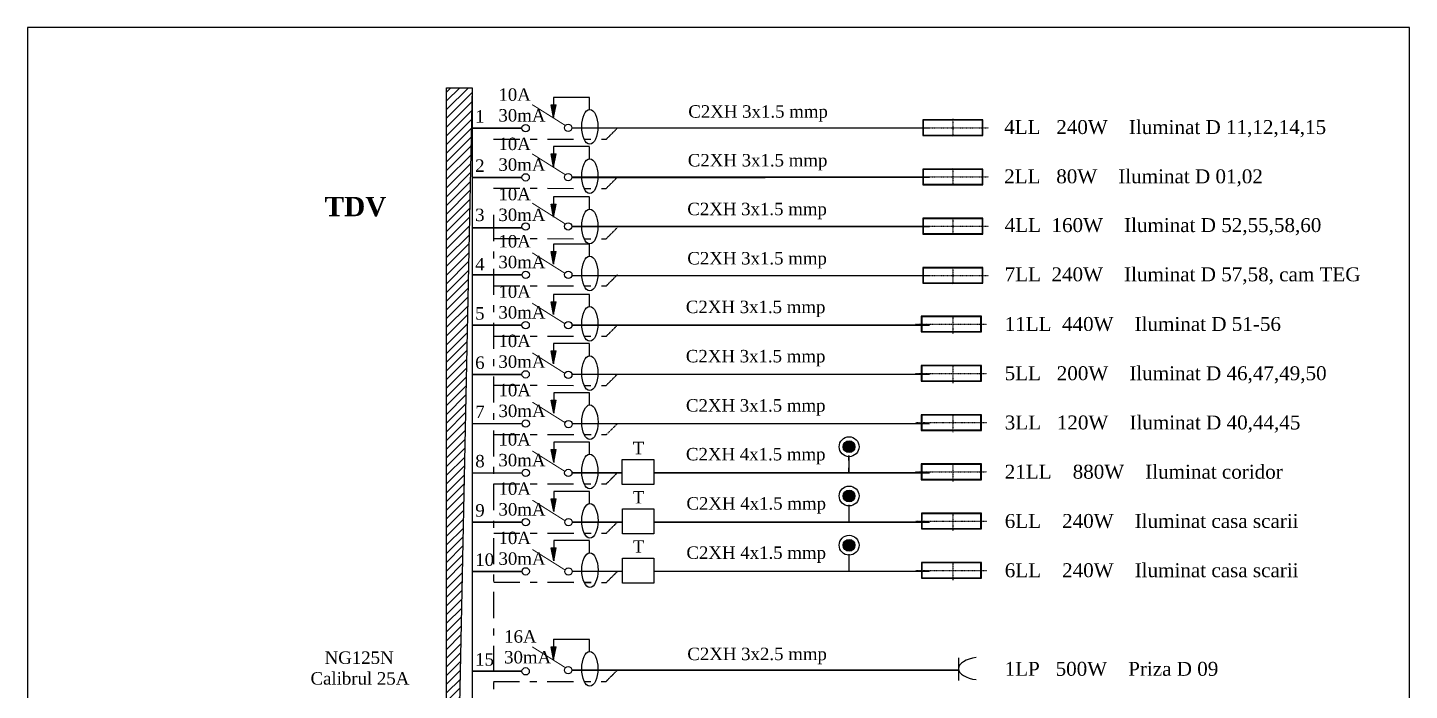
# Model space of a CAD drawing. Header units: inches. Extents: x -369701 to 85886, y 28217 to 66726.
# Drawn here: x -314203 to -300187, y 39575 to 46304 of the extents above; entities that cross this region are included whole.
import ezdxf

# ---------------------------------------------------------------- set-up
doc = ezdxf.new("R2010")
doc.units = ezdxf.units.IN
doc.header["$MEASUREMENT"] = 0
for name, pattern in [('DASHDOTX2', [50.8, 25.4, -12.7, 0, -12.7]), ('DOUBLE_DASHED', [1.093611, 0.529167, -0.211667, 0.141111, -0.211667]), ('VERDECKT2_S2', [0.135, 0.1, -0.035])]:
    doc.linetypes.add(name, pattern=pattern)
doc.layers.add('Circuite', color=7, linetype='Continuous', lineweight=25)
doc.layers.add('Circuite incendiu', color=1, linetype='Continuous', lineweight=25)
doc.layers.add('circuite iluminat normal', color=7, linetype='Continuous')
doc.layers.add('ELECTRICAL', color=7, linetype='Continuous')
doc.styles.get("Standard").update_dxf_attribs({"font": 'arial.ttf'})

msp = doc.modelspace()

# ---------------------------------------------------------------- hatches: boundary and pattern name
at = {"layer": 'Circuite', "linetype": 'Continuous'}
h = msp.add_hatch(color=256, dxfattribs=at)
h.paths.add_polyline_path([(-308867, 45391), (-308867, 45521), (-308893, 45521)])
h.paths.add_polyline_path([(-308841, 45521), (-308867, 45521), (-308867, 45391)])
h = msp.add_hatch(color=256, dxfattribs=at)
h.paths.add_polyline_path([(-308867, 45391), (-308867, 45521), (-308893, 45521)])
h.paths.add_polyline_path([(-308841, 45521), (-308867, 45521), (-308867, 45391)])
h = msp.add_hatch(color=256, dxfattribs=at)
h.paths.add_polyline_path([(-308867, 44891), (-308867, 45021), (-308893, 45021)])
h.paths.add_polyline_path([(-308841, 45021), (-308867, 45021), (-308867, 44891)])
h = msp.add_hatch(color=256, dxfattribs=at)
h.paths.add_polyline_path([(-308867, 44891), (-308867, 45021), (-308893, 45021)])
h.paths.add_polyline_path([(-308841, 45021), (-308867, 45021), (-308867, 44891)])
h = msp.add_hatch(color=256, dxfattribs=at)
h.paths.add_polyline_path([(-308867, 44380), (-308867, 44510), (-308893, 44510)])
h.paths.add_polyline_path([(-308841, 44510), (-308867, 44510), (-308867, 44380)])
h = msp.add_hatch(color=256, dxfattribs=at)
h.paths.add_polyline_path([(-308867, 44380), (-308867, 44510), (-308893, 44510)])
h.paths.add_polyline_path([(-308841, 44510), (-308867, 44510), (-308867, 44380)])
h = msp.add_hatch(color=256, dxfattribs=at)
h.paths.add_polyline_path([(-308867, 43902), (-308867, 44031), (-308893, 44031)])
h.paths.add_polyline_path([(-308841, 44031), (-308867, 44031), (-308867, 43902)])
h = msp.add_hatch(color=256, dxfattribs=at)
h.paths.add_polyline_path([(-308867, 43902), (-308867, 44031), (-308893, 44031)])
h.paths.add_polyline_path([(-308841, 44031), (-308867, 44031), (-308867, 43902)])
h = msp.add_hatch(color=256, dxfattribs=at)
h.paths.add_polyline_path([(-308867, 43391), (-308867, 43521), (-308893, 43521)])
h.paths.add_polyline_path([(-308841, 43521), (-308867, 43521), (-308867, 43391)])
h = msp.add_hatch(color=256, dxfattribs=at)
h.paths.add_polyline_path([(-308867, 43391), (-308867, 43521), (-308893, 43521)])
h.paths.add_polyline_path([(-308841, 43521), (-308867, 43521), (-308867, 43391)])
h = msp.add_hatch(color=256, dxfattribs=at)
h.paths.add_polyline_path([(-308867, 42891), (-308867, 43021), (-308893, 43021)])
h.paths.add_polyline_path([(-308841, 43021), (-308867, 43021), (-308867, 42891)])
h = msp.add_hatch(color=256, dxfattribs=at)
h.paths.add_polyline_path([(-308867, 42891), (-308867, 43021), (-308893, 43021)])
h.paths.add_polyline_path([(-308841, 43021), (-308867, 43021), (-308867, 42891)])
h = msp.add_hatch(color=256, dxfattribs=at)
h.paths.add_polyline_path([(-308866, 42391), (-308866, 42521), (-308892, 42521)])
h.paths.add_polyline_path([(-308840, 42521), (-308866, 42521), (-308866, 42391)])
h = msp.add_hatch(color=256, dxfattribs=at)
h.paths.add_polyline_path([(-308866, 42391), (-308866, 42521), (-308892, 42521)])
h.paths.add_polyline_path([(-308840, 42521), (-308866, 42521), (-308866, 42391)])
at = {"layer": 'Circuite'}
for points in [[(-305811, 42049, 1), (-305930, 42049, 1)], [(-305810, 41549, 1), (-305930, 41549, 1)], [(-305810, 41049, 1), (-305930, 41049, 1)]]:
    msp.add_hatch(color=1, dxfattribs=at).paths.add_polyline_path(points)
at = {"layer": 'Circuite', "linetype": 'Continuous'}
h = msp.add_hatch(color=256, dxfattribs=at)
h.paths.add_polyline_path([(-308866, 41891), (-308866, 42021), (-308893, 42021)])
h.paths.add_polyline_path([(-308840, 42021), (-308866, 42021), (-308866, 41891)])
h = msp.add_hatch(color=256, dxfattribs=at)
h.paths.add_polyline_path([(-308866, 41891), (-308866, 42021), (-308893, 42021)])
h.paths.add_polyline_path([(-308840, 42021), (-308866, 42021), (-308866, 41891)])
h = msp.add_hatch(color=256, dxfattribs=at)
h.paths.add_polyline_path([(-308866, 41391), (-308866, 41521), (-308892, 41521)])
h.paths.add_polyline_path([(-308840, 41521), (-308866, 41521), (-308866, 41391)])
h = msp.add_hatch(color=256, dxfattribs=at)
h.paths.add_polyline_path([(-308866, 41391), (-308866, 41521), (-308892, 41521)])
h.paths.add_polyline_path([(-308840, 41521), (-308866, 41521), (-308866, 41391)])
h = msp.add_hatch(color=256, dxfattribs=at)
h.paths.add_polyline_path([(-308866, 40891), (-308866, 41021), (-308892, 41021)])
h.paths.add_polyline_path([(-308840, 41021), (-308866, 41021), (-308866, 40891)])
h = msp.add_hatch(color=256, dxfattribs=at)
h.paths.add_polyline_path([(-308866, 40891), (-308866, 41021), (-308892, 41021)])
h.paths.add_polyline_path([(-308840, 41021), (-308866, 41021), (-308866, 40891)])
h = msp.add_hatch(color=256, dxfattribs=at)
h.paths.add_polyline_path([(-308867, 39889), (-308867, 40019), (-308893, 40019)])
h.paths.add_polyline_path([(-308841, 40019), (-308867, 40019), (-308867, 39889)])
at = {"layer": 'Circuite incendiu'}
h = msp.add_hatch(dxfattribs=at)
h.set_pattern_fill('ANSI31', color=256, scale=500, style=0)
h.set_pattern_definition([(45, (-1910355.79, -1103089.01), (-44.1941738, 44.1941738), [])])
h.paths.add_polyline_path([(-309954, 38170), (-309843, 38170), (-309695, 45694), (-309954, 45694)])
h.paths.add_polyline_path([(-309954, 32512), (-309843, 38170), (-309954, 38170)])

# ---------------------------------------------------------------- linework, layer by layer
at = {"color": 1, "linetype": 'DASHDOTX2', "ltscale": 0.05}
for p, q in [((-305180, 45288), (-304457, 45288)), ((-304818, 45377), (-304818, 45200)), ((-304818, 44877), (-304818, 44700)), ((-305180, 44788), (-304457, 44788)), ((-304818, 44377), (-304818, 44200)), ((-305180, 44288), (-304457, 44288)), ((-304818, 43877), (-304818, 43700)), ((-305180, 43788), (-304457, 43788)), ((-304818, 43373), (-304818, 43196)), ((-305195, 43294), (-304472, 43294)), ((-305195, 42794), (-304472, 42794)), ((-304818, 42873), (-304818, 42696)), ((-304818, 42373), (-304818, 42196)), ((-305194, 42294), (-304471, 42294)), ((-305195, 41794), (-304472, 41794)), ((-304818, 41873), (-304818, 41696)), ((-304817, 41373), (-304817, 41196)), ((-305194, 41294), (-304471, 41294)), ((-305194, 40794), (-304471, 40794)), ((-304817, 40873), (-304817, 40696))]:
    msp.add_line(p, q, dxfattribs=at)
for points in [[(-305123, 45208), (-304513, 45208), (-304513, 45368), (-305123, 45368)], [(-305118, 45213), (-304518, 45213), (-304518, 45363), (-305118, 45363)], [(-305123, 44708), (-304513, 44708), (-304513, 44868), (-305123, 44868)], [(-305118, 44713), (-304518, 44713), (-304518, 44863), (-305118, 44863)], [(-305123, 44208), (-304513, 44208), (-304513, 44368), (-305123, 44368)], [(-305118, 44213), (-304518, 44213), (-304518, 44363), (-305118, 44363)], [(-305123, 43708), (-304513, 43708), (-304513, 43868), (-305123, 43868)], [(-305118, 43713), (-304518, 43713), (-304518, 43863), (-305118, 43863)], [(-305138, 43214), (-304528, 43214), (-304528, 43374), (-305138, 43374)], [(-305133, 43219), (-304533, 43219), (-304533, 43369), (-305133, 43369)], [(-305138, 42714), (-304528, 42714), (-304528, 42874), (-305138, 42874)], [(-305133, 42719), (-304533, 42719), (-304533, 42869), (-305133, 42869)], [(-305138, 42214), (-304528, 42214), (-304528, 42374), (-305138, 42374)], [(-305133, 42219), (-304533, 42219), (-304533, 42369), (-305133, 42369)], [(-305138, 41714), (-304528, 41714), (-304528, 41874), (-305138, 41874)], [(-305133, 41719), (-304533, 41719), (-304533, 41869), (-305133, 41869)], [(-305137, 41214), (-304527, 41214), (-304527, 41374), (-305137, 41374)], [(-305132, 41219), (-304532, 41219), (-304532, 41369), (-305132, 41369)], [(-305137, 40714), (-304527, 40714), (-304527, 40874), (-305137, 40874)], [(-305132, 40719), (-304532, 40719), (-304532, 40869), (-305132, 40869)]]:
    msp.add_lwpolyline(points, close=True)
at = {"layer": 'Circuite', "linetype": 'Continuous'}
for p, q in [((-308867, 45596), (-308867, 45390)), ((-308503, 45596), (-308867, 45596)), ((-308503, 45474), (-308503, 45595)), ((-308893, 45521), (-308841, 45521)), ((-308867, 45391), (-308893, 45521)), ((-308893, 45521), (-308841, 45521)), ((-308867, 45391), (-308841, 45521)), ((-308867, 45391), (-308841, 45521)), ((-308893, 45021), (-308841, 45021)), ((-308867, 44891), (-308893, 45021)), ((-308893, 45021), (-308841, 45021)), ((-308867, 45096), (-308867, 44890)), ((-308503, 45096), (-308867, 45096)), ((-308867, 44891), (-308841, 45021)), ((-308867, 44891), (-308841, 45021)), ((-308502, 45096), (-308866, 45096)), ((-308503, 44974), (-308503, 45095)), ((-308867, 44585), (-308867, 44380)), ((-308503, 44585), (-308867, 44585)), ((-308503, 44463), (-308503, 44584)), ((-308893, 44510), (-308841, 44510)), ((-308867, 44380), (-308893, 44510)), ((-308893, 44510), (-308841, 44510)), ((-308867, 44380), (-308841, 44510)), ((-308867, 44380), (-308841, 44510)), ((-308893, 44031), (-308841, 44031)), ((-308867, 43902), (-308893, 44031)), ((-308893, 44031), (-308841, 44031)), ((-308867, 44107), (-308867, 43901)), ((-308503, 44107), (-308867, 44107)), ((-308867, 43902), (-308841, 44031)), ((-308867, 43902), (-308841, 44031)), ((-308503, 43985), (-308503, 44106)), ((-308867, 43596), (-308867, 43390)), ((-308503, 43596), (-308867, 43596)), ((-308503, 43474), (-308503, 43595)), ((-308893, 43521), (-308841, 43521)), ((-308867, 43391), (-308893, 43521)), ((-308893, 43521), (-308841, 43521)), ((-308867, 43391), (-308841, 43521)), ((-308867, 43391), (-308841, 43521)), ((-308867, 43096), (-308867, 42890)), ((-308503, 43096), (-308867, 43096)), ((-308503, 42974), (-308503, 43095)), ((-308893, 43021), (-308841, 43021)), ((-308867, 42891), (-308893, 43021)), ((-308893, 43021), (-308841, 43021)), ((-308867, 42891), (-308841, 43021)), ((-308867, 42891), (-308841, 43021)), ((-308892, 42521), (-308840, 42521)), ((-308866, 42391), (-308892, 42521)), ((-308892, 42521), (-308840, 42521)), ((-308866, 42596), (-308866, 42390)), ((-308502, 42596), (-308866, 42596)), ((-308866, 42391), (-308840, 42521)), ((-308866, 42391), (-308840, 42521)), ((-308502, 42474), (-308502, 42595)), ((-308866, 42096), (-308866, 41890)), ((-308503, 42096), (-308866, 42096)), ((-308502, 41974), (-308502, 42095)), ((-308893, 42021), (-308840, 42021)), ((-308866, 41891), (-308893, 42021)), ((-308893, 42021), (-308840, 42021)), ((-308866, 41891), (-308840, 42021)), ((-308866, 41891), (-308840, 42021)), ((-308892, 41521), (-308840, 41521)), ((-308866, 41391), (-308892, 41521)), ((-308892, 41521), (-308840, 41521)), ((-308866, 41596), (-308866, 41390)), ((-308502, 41596), (-308866, 41596)), ((-308866, 41391), (-308840, 41521)), ((-308866, 41391), (-308840, 41521)), ((-308502, 41474), (-308502, 41595)), ((-308866, 41096), (-308866, 40890)), ((-308502, 41096), (-308866, 41096)), ((-308502, 40974), (-308502, 41095)), ((-308892, 41021), (-308840, 41021)), ((-308866, 40891), (-308892, 41021)), ((-308892, 41021), (-308840, 41021)), ((-308866, 40891), (-308840, 41021)), ((-308866, 40891), (-308840, 41021)), ((-308867, 40094), (-308867, 39889)), ((-308503, 40093), (-308867, 40093)), ((-308503, 39973), (-308503, 40093)), ((-308867, 39889), (-308893, 40019)), ((-308893, 40019), (-308841, 40019)), ((-308867, 39889), (-308841, 40019))]:
    msp.add_line(p, q, dxfattribs=at)
at = {"layer": 'Circuite', "linetype": 'DOUBLE_DASHED', "ltscale": 500}
msp.add_line((-309476, 44402), (-309476, 32385), dxfattribs=at)
at = {"layer": 'Circuite', "linetype": 'Continuous'}
msp.add_lwpolyline([(-300187, 28227), (-300187, 46304), (-314203, 46304), (-314203, 28227)], close=True, dxfattribs=at)
at = {"layer": 'Circuite'}
for centre, radius in [((-305870, 42049), 101), ((-305870, 42049), 59.9), ((-305870, 41549), 101), ((-305870, 41549), 59.9), ((-305870, 41049), 101), ((-305870, 41049), 59.9)]:
    msp.add_circle(centre, radius, dxfattribs=at)
at = {"layer": 'Circuite', "linetype": 'Continuous'}
for centre in [(-308500, 45297), (-308500, 44797), (-308500, 44286), (-308500, 43808), (-308500, 43297), (-308500, 42797), (-308499, 42297), (-308500, 41797), (-308499, 41297), (-308499, 40797), (-308500, 39795)]:
    msp.add_ellipse(centre, major_axis=(0, 176), ratio=0.466655, dxfattribs=at)
at = {"layer": 'circuite iluminat normal'}
for points in [[(-309954, 45694), (-309695, 45694), (-309695, 32825), (-309954, 32825)], [(-308171, 41918), (-307849, 41918), (-307849, 41665), (-308171, 41665)], [(-308170, 41418), (-307849, 41418), (-307849, 41165), (-308170, 41165)], [(-308170, 40918), (-307849, 40918), (-307849, 40665), (-308170, 40665)]]:
    msp.add_lwpolyline(points, close=True, dxfattribs=at)
at = {"layer": 'circuite iluminat normal', "linetype": 'VERDECKT2_S2', "ltscale": 2000, "const_width": 15}
for points in [[(-305872, 41784, 0.001415), (-305872, 41961)], [(-305871, 41284, 0.001415), (-305871, 41461)], [(-305871, 40784, 0.001415), (-305871, 40961)]]:
    msp.add_lwpolyline(points, format="xyb", dxfattribs=at)
at = {"layer": 'ELECTRICAL', "linetype": 'Continuous'}
msp.add_line((-309695, 45694), (-309954, 32825), dxfattribs=at)
at = {"layer": 'ELECTRICAL', "linetype": 'DOUBLE_DASHED'}
for p, q in [((-308333, 45172), (-308219, 45286)), ((-308333, 44672), (-308219, 44786)), ((-308333, 44161), (-308219, 44275)), ((-308333, 43683), (-308219, 43796)), ((-308333, 43172), (-308219, 43286)), ((-308333, 42672), (-308219, 42786)), ((-308332, 42172), (-308218, 42286)), ((-308332, 41672), (-308219, 41786)), ((-308332, 41172), (-308218, 41286)), ((-308332, 40672), (-308218, 40786)), ((-308333, 39668), (-308219, 39781))]:
    msp.add_line(p, q, dxfattribs=at)
at = {"layer": 'ELECTRICAL', "linetype": 'DOUBLE_DASHED', "ltscale": 500}
for p, q in [((-309476, 45173), (-308333, 45172)), ((-309476, 44673), (-308333, 44672)), ((-309476, 44162), (-308333, 44161)), ((-309476, 43683), (-308333, 43683)), ((-309476, 43173), (-308333, 43172)), ((-309476, 42673), (-308333, 42672)), ((-309475, 42173), (-308332, 42172)), ((-309476, 41673), (-308485, 41673)), ((-309476, 41673), (-308332, 41672)), ((-309475, 41173), (-308484, 41173)), ((-309475, 41173), (-308332, 41172)), ((-309475, 40673), (-308484, 40673)), ((-309475, 40673), (-308332, 40672)), ((-309478, 39667), (-308335, 39667))]:
    msp.add_line(p, q, dxfattribs=at)
at = {"layer": 'ELECTRICAL', "color": 7, "linetype": 'Continuous'}
msp.add_line((-304759, 39906), (-304759, 39675), dxfattribs=at)
at = {"layer": 'ELECTRICAL', "linetype": 'Continuous', "flags": 128}
for points, const_width in [([(-308749, 45311), (-309084, 45522)], 10.1), ([(-308749, 45311), (-309084, 45522)], 10.1), ([(-309696, 45283), (-309188, 45283)], 15.2), ([(-309696, 45283), (-309188, 45283)], 15.2), ([(-309696, 45283), (-309188, 45283)], 15.2), ([(-309696, 45283), (-309188, 45283)], 15.2), ([(-308683, 45285), (-305053, 45285)], 15.2), ([(-308749, 44811), (-309084, 45022)], 10.1), ([(-308749, 44811), (-309084, 45022)], 10.1), ([(-309696, 44783), (-309188, 44783)], 15.2), ([(-308683, 44785), (-305053, 44785)], 15.2), ([(-308681, 44781), (-306720, 44781)], 15.2), ([(-308749, 44311), (-309084, 44522)], 10.1), ([(-308749, 44311), (-309084, 44522)], 10.1), ([(-308683, 44285), (-305053, 44285)], 15.2), ([(-307941, 44285), (-305053, 44285)], 15.2), ([(-309696, 44272), (-309188, 44272)], 15.2), ([(-308748, 43807), (-309084, 44018)], 10.1), ([(-308748, 43807), (-309084, 44018)], 10.1), ([(-309696, 43794), (-309188, 43794)], 15.2), ([(-308683, 43785), (-305053, 43785)], 15.2), ([(-307941, 43785), (-305053, 43785)], 15.2), ([(-308748, 43295), (-309084, 43506)], 10.1), ([(-308748, 43295), (-309084, 43506)], 10.1), ([(-309696, 43283), (-309188, 43283)], 15.2), ([(-308683, 43284), (-305053, 43284)], 15.2), ([(-307941, 43284), (-305053, 43284)], 15.2), ([(-308748, 42791), (-309083, 43002)], 10.1), ([(-308748, 42791), (-309083, 43002)], 10.1), ([(-309696, 42783), (-309188, 42783)], 15.2), ([(-308683, 42784), (-305053, 42784)], 15.2), ([(-307941, 42784), (-305053, 42784)], 15.2), ([(-308747, 42291), (-309083, 42502)], 10.1), ([(-308747, 42291), (-309083, 42502)], 10.1), ([(-309695, 42283), (-309187, 42283)], 15.2), ([(-308682, 42284), (-305052, 42284)], 15.2), ([(-307940, 42284), (-305052, 42284)], 15.2), ([(-308747, 41795), (-309083, 42006)], 10.1), ([(-308747, 41795), (-309083, 42006)], 10.1), ([(-309696, 41783), (-309187, 41783)], 15.2), ([(-308683, 41784), (-308171, 41784)], 15.2), ([(-307850, 41784), (-305053, 41784)], 15.2), ([(-308747, 41295), (-309082, 41506)], 10.1), ([(-308747, 41295), (-309082, 41506)], 10.1), ([(-309695, 41283), (-309186, 41283)], 15.2), ([(-308682, 41284), (-308171, 41284)], 15.2), ([(-307849, 41284), (-305052, 41284)], 15.2), ([(-308747, 40795), (-309082, 41006)], 10.1), ([(-308747, 40795), (-309082, 41006)], 10.1), ([(-309695, 40783), (-309186, 40783)], 15.2), ([(-308682, 40784), (-308171, 40784)], 15.2), ([(-307849, 40784), (-305052, 40784)], 15.2), ([(-308749, 39807), (-309084, 40018)], 10.1), ([(-308749, 39807), (-309084, 40018)], 10.1), ([(-308749, 39807), (-309084, 40018)], 10.1), ([(-309696, 39771), (-309188, 39771)], 15.2), ([(-308681, 39780), (-304759, 39780)], 15.2)]:
    msp.add_lwpolyline(points, dxfattribs=dict(at, const_width=const_width))
at = {"layer": 'ELECTRICAL', "linetype": 'Continuous'}
for centre in [(-309151, 45284), (-309151, 45284), (-308719, 45286), (-309151, 44784), (-309151, 44784), (-308719, 44786), (-309151, 44284), (-309151, 44284), (-308719, 44286), (-309150, 43794), (-308718, 43795), (-309151, 43284), (-308718, 43283), (-309151, 42784), (-308718, 42779), (-309150, 42284), (-308717, 42279), (-309150, 41784), (-308718, 41783), (-309150, 41284), (-308717, 41283), (-309150, 40784), (-308717, 40783), (-309151, 39769), (-308719, 39781)]:
    msp.add_circle(centre, 37.2, dxfattribs=at)
at = {"layer": 'ELECTRICAL', "color": 7, "linetype": 'Continuous'}
msp.add_ellipse((-304524, 39796), major_axis=(-236, 0), ratio=0.487665, start_param=-1.324285, end_param=1.324285, dxfattribs=at)

# ---------------------------------------------------------------- texts
at = {"layer": 'Circuite', "linetype": 'Continuous', "char_height": 126.25, "width": 407.03, "attachment_point": 1}
for s, insert in [('{\\fTimes New Roman|b0|i0|c0|p18;10A\\P30mA}', (-309427, 45687)), ('{\\fTimes New Roman|b0|i0|c0|p18;10A\\P30mA}', (-309427, 45187)), ('{\\fTimes New Roman|b0|i0|c0|p18;10A\\P30mA}', (-309427, 44677)), ('{\\fTimes New Roman|b0|i0|c0|p18;10A\\P30mA}', (-309427, 44198)), ('{\\fTimes New Roman|b0|i0|c0|p18;10A\\P30mA}', (-309427, 43687)), ('{\\fTimes New Roman|b0|i0|c0|p18;10A\\P30mA}', (-309427, 43187)), ('{\\fTimes New Roman|b0|i0|c0|p18;10A\\P30mA}', (-309426, 42687)), ('{\\fTimes New Roman|b0|i0|c0|p18;10A\\P30mA}', (-309427, 42187)), ('{\\fTimes New Roman|b0|i0|c0|p18;  T}', (-308160, 42099)), ('{\\fTimes New Roman|b0|i0|c0|p18;10A\\P30mA}', (-309426, 41687)), ('{\\fTimes New Roman|b0|i0|c0|p18;  T}', (-308159, 41599)), ('{\\fTimes New Roman|b0|i0|c0|p18;10A\\P30mA}', (-309426, 41187)), ('{\\fTimes New Roman|b0|i0|c0|p18;  T}', (-308159, 41099)), ('{\\fTimes New Roman|b0|i0|c0|p18;16A\\P30mA}', (-309369, 40186))]:
    msp.add_mtext(s, dxfattribs=dict(at, insert=insert))
at = {"layer": 'ELECTRICAL', "linetype": 'Continuous', "attachment_point": 1}
for s, insert, char_height, width in [('{\\fTimes New Roman|b0|i0|c0|p18;1}', (-309663, 45466), 126.38, 407.44), ('{\\fTimes New Roman|b0|i0|c0|p18;2}', (-309663, 44966), 126.38, 407.44), ('{\\fTimes New Roman|b1|i0|c0|p18;\\C1;TDV}', (-311190, 44586), 196.58, 477.25), ('{\\fTimes New Roman|b0|i0|c0|p18;3}', (-309663, 44466), 126.38, 407.44), ('{\\fTimes New Roman|b0|i0|c0|p18;4}', (-309663, 43966), 126.38, 407.44), ('{\\fTimes New Roman|b0|i0|c0|p18;5}', (-309663, 43466), 126.38, 407.44), ('{\\fTimes New Roman|b0|i0|c0|p18;6}', (-309663, 42966), 126.38, 407.44), ('{\\fTimes New Roman|b0|i0|c0|p18;7}', (-309662, 42466), 126.38, 407.44), ('{\\fTimes New Roman|b0|i0|c0|p18;8}', (-309662, 41966), 126.38, 407.44), ('{\\fTimes New Roman|b0|i0|c0|p18;9}', (-309662, 41466), 126.38, 407.44), ('{\\fTimes New Roman|b0|i0|c0|p18;10}', (-309662, 40966), 126.38, 407.44), ('{\\fTimes New Roman|b0|i0|c0|p18;   NG125N\\PCalibrul 25A}', (-311333, 39971), 126.38, 1443.2), ('{\\fTimes New Roman|b0|i0|c0|p18;15}', (-309663, 39953), 126.38, 407.44)]:
    msp.add_mtext(s, dxfattribs=dict(at, insert=insert, char_height=char_height, width=width))
at = {"layer": 'ELECTRICAL', "linetype": 'DOUBLE_DASHED', "attachment_point": 1}
for s, insert, char_height, width in [('{\\fTimes New Roman|b0|i0|c0|p18;C2XH 3x1.5 mmp}', (-307501, 45516), 126.38, 2813.98), ('{\\fTimes New Roman|b0|i0|c0|p18;4LL   240W    Iluminat D 11,12,14,15}', (-304297, 45365), 141.54, 8555.18), ('{\\fTimes New Roman|b0|i0|c0|p18;C2XH 3x1.5 mmp}', (-307506, 45021), 126.38, 2813.98), ('{\\fTimes New Roman|b0|i0|c0|p18;2LL   80W    Iluminat D 01,02}', (-304297, 44865), 141.54, 8555.18), ('{\\fTimes New Roman|b0|i0|c0|p18;C2XH 3x1.5 mmp}', (-307511, 44526), 126.38, 2813.98), ('{\\fTimes New Roman|b0|i0|c0|p18;4LL  160W    Iluminat D 52,55,58,60}', (-304292, 44370), 141.54, 8555.18), ('{\\fTimes New Roman|b0|i0|c0|p18;C2XH 3x1.5 mmp}', (-307511, 44026), 126.38, 2813.98), ('{\\fTimes New Roman|b0|i0|c0|p18;7LL  240W    Iluminat D 57,58, cam TEG}', (-304292, 43870), 141.54, 8555.18), ('{\\fTimes New Roman|b0|i0|c0|p18;C2XH 3x1.5 mmp}', (-307526, 43532), 126.38, 2813.98), ('{\\fTimes New Roman|b0|i0|c0|p18;11LL  440W    Iluminat D 51-56}', (-304292, 43366), 141.54, 8555.18), ('{\\fTimes New Roman|b0|i0|c0|p18;C2XH 3x1.5 mmp}', (-307526, 43032), 126.38, 2813.98), ('\\pxt18,19;{\\fTimes New Roman|b0|i0|c0|p18;5LL   200W    Iluminat D 46,47,49,50}', (-304292, 42866), 141.54, 8555.18), ('{\\fTimes New Roman|b0|i0|c0|p18;C2XH 3x1.5 mmp}', (-307525, 42532), 126.38, 2813.98), ('\\pxt18,19;{\\fTimes New Roman|b0|i0|c0|p18;3LL   120W    Iluminat D 40,44,45}', (-304291, 42366), 141.54, 8555.18), ('{\\fTimes New Roman|b0|i0|c0|p18;C2XH 4x1.5 mmp}', (-307525, 42037), 126.38, 2813.98), ('{\\fTimes New Roman|b0|i0|c0|p18;21LL    880W    Iluminat coridor}', (-304291, 41866), 141.54, 8555.18), ('{\\fTimes New Roman|b0|i0|c0|p18;C2XH 4x1.5 mmp}', (-307520, 41537), 126.38, 2813.98), ('{\\fTimes New Roman|b0|i0|c0|p18;6LL    240W    Iluminat casa scarii}', (-304291, 41366), 141.54, 8555.18), ('{\\fTimes New Roman|b0|i0|c0|p18;C2XH 4x1.5 mmp}', (-307520, 41037), 126.38, 2813.98), ('{\\fTimes New Roman|b0|i0|c0|p18;6LL    240W    Iluminat casa scarii}', (-304291, 40866), 141.54, 8555.18), ('{\\fTimes New Roman|b0|i0|c0|p18;C2XH 3x2.5 mmp}', (-307511, 40009), 126.38, 2813.98), ('{\\fTimes New Roman|b0|i0|c0|p18;1LP   500W    Priza D 09}', (-304292, 39865), 141.54, 8555.18)]:
    msp.add_mtext(s, dxfattribs=dict(at, insert=insert, char_height=char_height, width=width))

doc.saveas('drawing.dxf')
